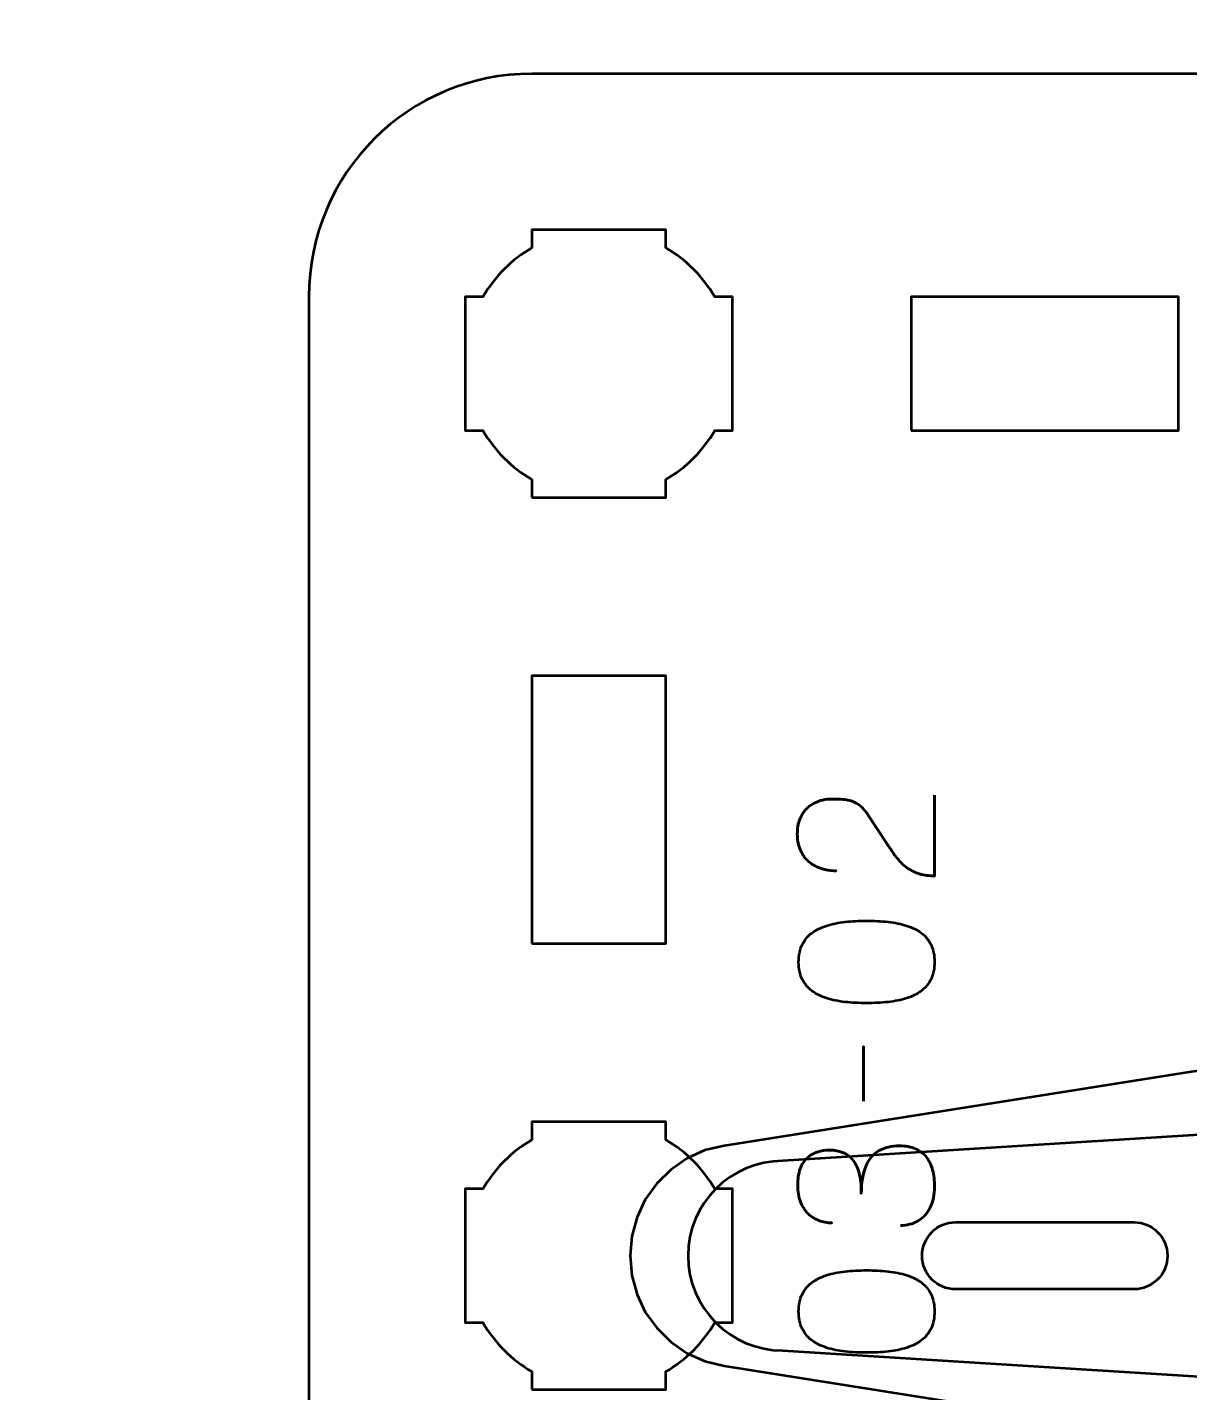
# Model space of a CAD drawing. Header units: centimetres. Extents: x -21 to 0, y -29.7 to 0.
# Drawn here: x -16.782 to -14.175, y -7.907 to -4.846 of the extents above; entities that cross this region are included whole.
import ezdxf

# ---------------------------------------------------------------- set-up
doc = ezdxf.new("R2010")
doc.units = ezdxf.units.CM
doc.header["$MEASUREMENT"] = 0
doc.layers.add('Layer 1', color=7, linetype='Continuous')

msp = doc.modelspace()

# ---------------------------------------------------------------- linework, layer by layer
at = {"layer": 'Layer 1', "color": 22, "lineweight": 53}
msp.add_open_spline([(-21.00003, -29.19995), (-21.00003, -29.19995), (-21.00003, -0.49992), (-21.00003, -0.49992), (-21.00003, -0.49992), (-21.00003, -0.22295), (-20.77694, 0.00004), (-20.49994, 0.00004), (-20.49994, 0.00004), (-20.49994, 0.00004), (-0.50008, 0.00004), (-0.50008, 0.00004), (-0.50008, 0.00004), (-0.22294, 0.00004), (0.00002, -0.22295), (0.00002, -0.49992), (0.00002, -0.49992), (0.00002, -0.49992), (0.00002, -29.19995), (0.00002, -29.19995), (0.00002, -29.19995), (0.00002, -29.47695), (-0.22294, -29.70004), (-0.50008, -29.70004), (-0.50008, -29.70004), (-0.50008, -29.70004), (-20.49994, -29.70004), (-20.49994, -29.70004), (-20.49994, -29.70004), (-20.77694, -29.70004), (-21.00003, -29.47695), (-21.00003, -29.19995)], degree=3, knots=[0, 0, 0, 0, 0.125, 0.125, 0.125, 0.125, 0.25, 0.25, 0.25, 0.25, 0.375, 0.375, 0.375, 0.375, 0.5, 0.5, 0.5, 0.5, 0.625, 0.625, 0.625, 0.625, 0.75, 0.75, 0.75, 0.75, 0.875, 0.875, 0.875, 0.875, 1, 1, 1, 1], dxfattribs=at)
at = {"layer": 'Layer 1', "color": 114, "lineweight": 53}
msp.add_open_spline([(-16.15003, -9.74994), (-16.15003, -9.74994), (-16.15003, -5.45007), (-16.15003, -5.45007), (-16.15003, -5.45007), (-16.15003, -5.17293), (-15.92694, -4.94997), (-15.64994, -4.94997), (-15.64994, -4.94997), (-15.64994, -4.94997), (-13.35007, -4.94997), (-13.35007, -4.94997), (-13.35007, -4.94997), (-13.07293, -4.94997), (-12.84997, -5.17293), (-12.84997, -5.45007), (-12.84997, -5.45007), (-12.84997, -5.45007), (-12.84997, -9.74994), (-12.84997, -9.74994), (-12.84997, -9.74994), (-12.84997, -10.02694), (-13.07293, -10.25003), (-13.35007, -10.25003), (-13.35007, -10.25003), (-13.35007, -10.25003), (-15.64994, -10.25003), (-15.64994, -10.25003), (-15.64994, -10.25003), (-15.92694, -10.25003), (-16.15003, -10.02694), (-16.15003, -9.74994)], degree=3, knots=[0, 0, 0, 0, 0.125, 0.125, 0.125, 0.125, 0.25, 0.25, 0.25, 0.25, 0.375, 0.375, 0.375, 0.375, 0.5, 0.5, 0.5, 0.5, 0.625, 0.625, 0.625, 0.625, 0.75, 0.75, 0.75, 0.75, 0.875, 0.875, 0.875, 0.875, 1, 1, 1, 1], dxfattribs=at)
at = {"layer": 'Layer 1', "lineweight": 53}
for points, knots in [([(-15.65006, -5.9), (-15.65006, -5.9), (-15.65006, -5.8598), (-15.65006, -5.8598), (-15.65006, -5.8598), (-15.69558, -5.83347), (-15.73351, -5.79551), (-15.75984, -5.75), (-15.75984, -5.75), (-15.75984, -5.75), (-15.80006, -5.75), (-15.80006, -5.75), (-15.80006, -5.75), (-15.80006, -5.75), (-15.80006, -5.45), (-15.80006, -5.45), (-15.80006, -5.45), (-15.80006, -5.45), (-15.75987, -5.45), (-15.75987, -5.45), (-15.75987, -5.45), (-15.73354, -5.40447), (-15.69559, -5.36648), (-15.65006, -5.34012), (-15.65006, -5.34012), (-15.65006, -5.34012), (-15.65006, -5.3), (-15.65006, -5.3), (-15.65006, -5.3), (-15.65006, -5.3), (-15.50464, -5.3), (-15.50464, -5.3), (-15.50464, -5.3), (-15.50464, -5.3), (-15.49999, -5.29994), (-15.49999, -5.29994), (-15.49999, -5.29994), (-15.49999, -5.29994), (-15.49535, -5.3), (-15.49535, -5.3), (-15.49535, -5.3), (-15.49535, -5.3), (-15.35006, -5.3), (-15.35006, -5.3), (-15.35006, -5.3), (-15.35006, -5.3), (-15.35006, -5.34007), (-15.35006, -5.34007), (-15.35006, -5.34007), (-15.30449, -5.36642), (-15.26648, -5.40442), (-15.24012, -5.45), (-15.24012, -5.45), (-15.24012, -5.45), (-15.20006, -5.45), (-15.20006, -5.45), (-15.20006, -5.45), (-15.20006, -5.45), (-15.20006, -5.59328), (-15.20006, -5.59328), (-15.20006, -5.59328), (-15.20006, -5.59328), (-15.19998, -5.59995), (-15.19998, -5.59995), (-15.19998, -5.59995), (-15.19998, -5.59995), (-15.20006, -5.60663), (-15.20006, -5.60663), (-15.20006, -5.60663), (-15.20006, -5.60663), (-15.20006, -5.75), (-15.20006, -5.75), (-15.20006, -5.75), (-15.20006, -5.75), (-15.24016, -5.75), (-15.24016, -5.75), (-15.24016, -5.75), (-15.26652, -5.79554), (-15.30451, -5.83352), (-15.35006, -5.85985), (-15.35006, -5.85985), (-15.35006, -5.85985), (-15.35006, -5.9), (-15.35006, -5.9), (-15.35006, -5.9), (-15.35006, -5.9), (-15.65006, -5.9), (-15.65006, -5.9)], [0, 0, 0, 0, 0.0454545, 0.0454545, 0.0454545, 0.0454545, 0.0909091, 0.0909091, 0.0909091, 0.0909091, 0.1363636, 0.1363636, 0.1363636, 0.1363636, 0.1818182, 0.1818182, 0.1818182, 0.1818182, 0.2272727, 0.2272727, 0.2272727, 0.2272727, 0.2727273, 0.2727273, 0.2727273, 0.2727273, 0.3181818, 0.3181818, 0.3181818, 0.3181818, 0.3636364, 0.3636364, 0.3636364, 0.3636364, 0.4090909, 0.4090909, 0.4090909, 0.4090909, 0.4545455, 0.4545455, 0.4545455, 0.4545455, 0.5, 0.5, 0.5, 0.5, 0.5454545, 0.5454545, 0.5454545, 0.5454545, 0.5909091, 0.5909091, 0.5909091, 0.5909091, 0.6363636, 0.6363636, 0.6363636, 0.6363636, 0.6818182, 0.6818182, 0.6818182, 0.6818182, 0.7272727, 0.7272727, 0.7272727, 0.7272727, 0.7727273, 0.7727273, 0.7727273, 0.7727273, 0.8181818, 0.8181818, 0.8181818, 0.8181818, 0.8636364, 0.8636364, 0.8636364, 0.8636364, 0.9090909, 0.9090909, 0.9090909, 0.9090909, 0.9545455, 0.9545455, 0.9545455, 0.9545455, 1, 1, 1, 1]), ([(-14.79999, -5.75007), (-14.79999, -5.75007), (-14.79999, -5.45007), (-14.79999, -5.45007), (-14.79999, -5.45007), (-14.79999, -5.45007), (-14.19998, -5.45007), (-14.19998, -5.45007), (-14.19998, -5.45007), (-14.19998, -5.45007), (-14.19998, -5.75007), (-14.19998, -5.75007), (-14.19998, -5.75007), (-14.19998, -5.75007), (-14.79999, -5.75007), (-14.79999, -5.75007)], [0, 0, 0, 0, 0.25, 0.25, 0.25, 0.25, 0.5, 0.5, 0.5, 0.5, 0.75, 0.75, 0.75, 0.75, 1, 1, 1, 1]), ([(-15.64994, -6.90002), (-15.64994, -6.90002), (-15.64994, -6.30002), (-15.64994, -6.30002), (-15.64994, -6.30002), (-15.64994, -6.30002), (-15.34993, -6.30002), (-15.34993, -6.30002), (-15.34993, -6.30002), (-15.34993, -6.30002), (-15.34993, -6.90002), (-15.34993, -6.90002), (-15.34993, -6.90002), (-15.34993, -6.90002), (-15.64994, -6.90002), (-15.64994, -6.90002)], [0, 0, 0, 0, 0.25, 0.25, 0.25, 0.25, 0.5, 0.5, 0.5, 0.5, 0.75, 0.75, 0.75, 0.75, 1, 1, 1, 1]), ([(-15.65006, -7.9), (-15.65006, -7.9), (-15.65006, -7.8598), (-15.65006, -7.8598), (-15.65006, -7.8598), (-15.69558, -7.83347), (-15.73351, -7.79551), (-15.75984, -7.75), (-15.75984, -7.75), (-15.75984, -7.75), (-15.80006, -7.75), (-15.80006, -7.75), (-15.80006, -7.75), (-15.80006, -7.75), (-15.80006, -7.45), (-15.80006, -7.45), (-15.80006, -7.45), (-15.80006, -7.45), (-15.75987, -7.45), (-15.75987, -7.45), (-15.75987, -7.45), (-15.73354, -7.40447), (-15.69559, -7.36648), (-15.65006, -7.34012), (-15.65006, -7.34012), (-15.65006, -7.34012), (-15.65006, -7.3), (-15.65006, -7.3), (-15.65006, -7.3), (-15.65006, -7.3), (-15.50464, -7.3), (-15.50464, -7.3), (-15.50464, -7.3), (-15.50464, -7.3), (-15.49999, -7.29994), (-15.49999, -7.29994), (-15.49999, -7.29994), (-15.49999, -7.29994), (-15.49535, -7.3), (-15.49535, -7.3), (-15.49535, -7.3), (-15.49535, -7.3), (-15.35006, -7.3), (-15.35006, -7.3), (-15.35006, -7.3), (-15.35006, -7.3), (-15.35006, -7.34007), (-15.35006, -7.34007), (-15.35006, -7.34007), (-15.30449, -7.36642), (-15.26648, -7.40442), (-15.24012, -7.45), (-15.24012, -7.45), (-15.24012, -7.45), (-15.20006, -7.45), (-15.20006, -7.45), (-15.20006, -7.45), (-15.20006, -7.45), (-15.20006, -7.59328), (-15.20006, -7.59328), (-15.20006, -7.59328), (-15.20006, -7.59328), (-15.19998, -7.59995), (-15.19998, -7.59995), (-15.19998, -7.59995), (-15.19998, -7.59995), (-15.20006, -7.60663), (-15.20006, -7.60663), (-15.20006, -7.60663), (-15.20006, -7.60663), (-15.20006, -7.75), (-15.20006, -7.75), (-15.20006, -7.75), (-15.20006, -7.75), (-15.24016, -7.75), (-15.24016, -7.75), (-15.24016, -7.75), (-15.26652, -7.79554), (-15.30451, -7.83352), (-15.35006, -7.85985), (-15.35006, -7.85985), (-15.35006, -7.85985), (-15.35006, -7.9), (-15.35006, -7.9), (-15.35006, -7.9), (-15.35006, -7.9), (-15.65006, -7.9), (-15.65006, -7.9)], [0, 0, 0, 0, 0.0454545, 0.0454545, 0.0454545, 0.0454545, 0.0909091, 0.0909091, 0.0909091, 0.0909091, 0.1363636, 0.1363636, 0.1363636, 0.1363636, 0.1818182, 0.1818182, 0.1818182, 0.1818182, 0.2272727, 0.2272727, 0.2272727, 0.2272727, 0.2727273, 0.2727273, 0.2727273, 0.2727273, 0.3181818, 0.3181818, 0.3181818, 0.3181818, 0.3636364, 0.3636364, 0.3636364, 0.3636364, 0.4090909, 0.4090909, 0.4090909, 0.4090909, 0.4545455, 0.4545455, 0.4545455, 0.4545455, 0.5, 0.5, 0.5, 0.5, 0.5454545, 0.5454545, 0.5454545, 0.5454545, 0.5909091, 0.5909091, 0.5909091, 0.5909091, 0.6363636, 0.6363636, 0.6363636, 0.6363636, 0.6818182, 0.6818182, 0.6818182, 0.6818182, 0.7272727, 0.7272727, 0.7272727, 0.7272727, 0.7727273, 0.7727273, 0.7727273, 0.7727273, 0.8181818, 0.8181818, 0.8181818, 0.8181818, 0.8636364, 0.8636364, 0.8636364, 0.8636364, 0.9090909, 0.9090909, 0.9090909, 0.9090909, 0.9545455, 0.9545455, 0.9545455, 0.9545455, 1, 1, 1, 1])]:
    msp.add_open_spline(points, degree=3, knots=knots, dxfattribs=at)
at = {"layer": 'Layer 1', "color": 30, "lineweight": 53}
for points, knots in [([(-15.2193, -7.35327), (-15.2193, -7.35327), (-14.16182, -7.18613), (-14.16182, -7.18613), (-14.16182, -7.18613), (-14.16182, -7.18613), (-14.123, -7.18692), (-14.123, -7.18692), (-14.123, -7.18692), (-14.123, -7.18692), (-14.08418, -7.19168), (-14.08418, -7.19168), (-14.08418, -7.19168), (-14.08418, -7.19168), (-14.04537, -7.18771), (-14.04537, -7.18771), (-14.04537, -7.18771), (-14.04537, -7.18771), (-14.00815, -7.17504), (-14.00815, -7.17504), (-14.00815, -7.17504), (-14.00815, -7.17504), (-13.97408, -7.15365), (-13.97408, -7.15365), (-13.97408, -7.15365), (-13.97408, -7.15365), (-13.94636, -7.12591), (-13.94636, -7.12591), (-13.94636, -7.12591), (-13.94636, -7.12591), (-13.92577, -7.09266), (-13.92577, -7.09266), (-13.92577, -7.09266), (-13.92577, -7.09266), (-13.9123, -7.05542), (-13.9123, -7.05542), (-13.9123, -7.05542), (-13.9123, -7.05542), (-13.90834, -7.01581), (-13.90834, -7.01581), (-13.90834, -7.01581), (-13.90834, -7.01581), (-13.91309, -6.97701), (-13.91309, -6.97701), (-13.91309, -6.97701), (-13.91309, -6.97701), (-13.91468, -6.9382), (-13.91468, -6.9382), (-13.91468, -6.9382), (-13.91468, -6.9382), (-13.74674, -5.8815), (-13.74674, -5.8815), (-13.74674, -5.8815), (-13.74674, -5.8815), (-13.73645, -5.83871), (-13.73645, -5.83871), (-13.73645, -5.83871), (-13.73645, -5.83871), (-13.71822, -5.79912), (-13.71822, -5.79912), (-13.71822, -5.79912), (-13.71822, -5.79912), (-13.69367, -5.76267), (-13.69367, -5.76267), (-13.69367, -5.76267), (-13.69367, -5.76267), (-13.66278, -5.73099), (-13.66278, -5.73099), (-13.66278, -5.73099), (-13.66278, -5.73099), (-13.62634, -5.70564), (-13.62634, -5.70564), (-13.62634, -5.70564), (-13.62634, -5.70564), (-13.58673, -5.68663), (-13.58673, -5.68663), (-13.58673, -5.68663), (-13.58673, -5.68663), (-13.54396, -5.67475), (-13.54396, -5.67475), (-13.54396, -5.67475), (-13.54396, -5.67475), (-13.50039, -5.67079), (-13.50039, -5.67079), (-13.50039, -5.67079), (-13.50039, -5.67079), (-13.45603, -5.67475), (-13.45603, -5.67475), (-13.45603, -5.67475), (-13.45603, -5.67475), (-13.41326, -5.68663), (-13.41326, -5.68663), (-13.41326, -5.68663), (-13.41326, -5.68663), (-13.37365, -5.70564), (-13.37365, -5.70564), (-13.37365, -5.70564), (-13.37365, -5.70564), (-13.33801, -5.73099), (-13.33801, -5.73099), (-13.33801, -5.73099), (-13.33801, -5.73099), (-13.30712, -5.76267), (-13.30712, -5.76267), (-13.30712, -5.76267), (-13.30712, -5.76267), (-13.28177, -5.79912), (-13.28177, -5.79912), (-13.28177, -5.79912), (-13.28177, -5.79912), (-13.26355, -5.83871), (-13.26355, -5.83871), (-13.26355, -5.83871), (-13.26355, -5.83871), (-13.25325, -5.8815), (-13.25325, -5.8815), (-13.25325, -5.8815), (-13.25325, -5.8815), (-13.08611, -6.9382), (-13.08611, -6.9382), (-13.08611, -6.9382), (-13.08611, -6.9382), (-13.08691, -6.97701), (-13.08691, -6.97701), (-13.08691, -6.97701), (-13.08691, -6.97701), (-13.09166, -7.01581), (-13.09166, -7.01581), (-13.09166, -7.01581), (-13.09166, -7.01581), (-13.08769, -7.05542), (-13.08769, -7.05542), (-13.08769, -7.05542), (-13.08769, -7.05542), (-13.07423, -7.09266), (-13.07423, -7.09266), (-13.07423, -7.09266), (-13.07423, -7.09266), (-13.05364, -7.12591), (-13.05364, -7.12591), (-13.05364, -7.12591), (-13.05364, -7.12591), (-13.02591, -7.15365), (-13.02591, -7.15365), (-13.02591, -7.15365), (-13.02591, -7.15365), (-12.99264, -7.17504), (-12.99264, -7.17504), (-12.99264, -7.17504), (-12.99264, -7.17504), (-12.95541, -7.18771), (-12.95541, -7.18771), (-12.95541, -7.18771), (-12.95541, -7.18771), (-12.91581, -7.19168), (-12.91581, -7.19168), (-12.91581, -7.19168), (-12.91581, -7.19168), (-12.87699, -7.18692), (-12.87699, -7.18692), (-12.87699, -7.18692), (-12.87699, -7.18692), (-12.84997, -7.18637), (-12.84997, -7.18637), (-12.84997, -7.18637), (-12.84997, -7.18637), (-12.84997, -8.01365), (-12.84997, -8.01365), (-12.84997, -8.01365), (-12.84997, -8.01365), (-12.87699, -8.0131), (-12.87699, -8.0131), (-12.87699, -8.0131), (-12.87699, -8.0131), (-12.91581, -8.00835), (-12.91581, -8.00835), (-12.91581, -8.00835), (-12.91581, -8.00835), (-12.95541, -8.01231), (-12.95541, -8.01231), (-12.95541, -8.01231), (-12.95541, -8.01231), (-12.99264, -8.02498), (-12.99264, -8.02498), (-12.99264, -8.02498), (-12.99264, -8.02498), (-13.02591, -8.04637), (-13.02591, -8.04637), (-13.02591, -8.04637), (-13.02591, -8.04637), (-13.05364, -8.0741), (-13.05364, -8.0741), (-13.05364, -8.0741), (-13.05364, -8.0741), (-13.07423, -8.10737), (-13.07423, -8.10737), (-13.07423, -8.10737), (-13.07423, -8.10737), (-13.08769, -8.14459), (-13.08769, -8.14459), (-13.08769, -8.14459), (-13.08769, -8.14459), (-13.09166, -8.1842), (-13.09166, -8.1842), (-13.09166, -8.1842), (-13.09166, -8.1842), (-13.08691, -8.22301), (-13.08691, -8.22301), (-13.08691, -8.22301), (-13.08691, -8.22301), (-13.08611, -8.26103), (-13.08611, -8.26103), (-13.08611, -8.26103), (-13.08611, -8.26103), (-13.25325, -9.31851), (-13.25325, -9.31851), (-13.25325, -9.31851), (-13.25325, -9.31851), (-13.26355, -9.36128), (-13.26355, -9.36128), (-13.26355, -9.36128), (-13.26355, -9.36128), (-13.28177, -9.40089), (-13.28177, -9.40089), (-13.28177, -9.40089), (-13.28177, -9.40089), (-13.30712, -9.43733), (-13.30712, -9.43733), (-13.30712, -9.43733), (-13.30712, -9.43733), (-13.33801, -9.46901), (-13.33801, -9.46901), (-13.33801, -9.46901), (-13.33801, -9.46901), (-13.37365, -9.49436), (-13.37365, -9.49436), (-13.37365, -9.49436), (-13.37365, -9.49436), (-13.41326, -9.51336), (-13.41326, -9.51336), (-13.41326, -9.51336), (-13.41326, -9.51336), (-13.45603, -9.52526), (-13.45603, -9.52526), (-13.45603, -9.52526), (-13.45603, -9.52526), (-13.50039, -9.52922), (-13.50039, -9.52922), (-13.50039, -9.52922), (-13.50039, -9.52922), (-13.54396, -9.52526), (-13.54396, -9.52526), (-13.54396, -9.52526), (-13.54396, -9.52526), (-13.58673, -9.51336), (-13.58673, -9.51336), (-13.58673, -9.51336), (-13.58673, -9.51336), (-13.62634, -9.49436), (-13.62634, -9.49436), (-13.62634, -9.49436), (-13.62634, -9.49436), (-13.66278, -9.46901), (-13.66278, -9.46901), (-13.66278, -9.46901), (-13.66278, -9.46901), (-13.69367, -9.43733), (-13.69367, -9.43733), (-13.69367, -9.43733), (-13.69367, -9.43733), (-13.71822, -9.40089), (-13.71822, -9.40089), (-13.71822, -9.40089), (-13.71822, -9.40089), (-13.73645, -9.36128), (-13.73645, -9.36128), (-13.73645, -9.36128), (-13.73645, -9.36128), (-13.74674, -9.31851), (-13.74674, -9.31851), (-13.74674, -9.31851), (-13.74674, -9.31851), (-13.91468, -8.26103), (-13.91468, -8.26103), (-13.91468, -8.26103), (-13.91468, -8.26103), (-13.91309, -8.22301), (-13.91309, -8.22301), (-13.91309, -8.22301), (-13.91309, -8.22301), (-13.90834, -8.1842), (-13.90834, -8.1842), (-13.90834, -8.1842), (-13.90834, -8.1842), (-13.9123, -8.14459), (-13.9123, -8.14459), (-13.9123, -8.14459), (-13.9123, -8.14459), (-13.92577, -8.10737), (-13.92577, -8.10737), (-13.92577, -8.10737), (-13.92577, -8.10737), (-13.94636, -8.0741), (-13.94636, -8.0741), (-13.94636, -8.0741), (-13.94636, -8.0741), (-13.97408, -8.04637), (-13.97408, -8.04637), (-13.97408, -8.04637), (-13.97408, -8.04637), (-14.00815, -8.02498), (-14.00815, -8.02498), (-14.00815, -8.02498), (-14.00815, -8.02498), (-14.04537, -8.01231), (-14.04537, -8.01231), (-14.04537, -8.01231), (-14.04537, -8.01231), (-14.08418, -8.00835), (-14.08418, -8.00835), (-14.08418, -8.00835), (-14.08418, -8.00835), (-14.123, -8.0131), (-14.123, -8.0131), (-14.123, -8.0131), (-14.123, -8.0131), (-14.16182, -8.01389), (-14.16182, -8.01389), (-14.16182, -8.01389), (-14.16182, -8.01389), (-15.2193, -7.84676), (-15.2193, -7.84676), (-15.2193, -7.84676), (-15.2193, -7.84676), (-15.26207, -7.83646), (-15.26207, -7.83646), (-15.26207, -7.83646), (-15.26207, -7.83646), (-15.30247, -7.81824), (-15.30247, -7.81824), (-15.30247, -7.81824), (-15.30247, -7.81824), (-15.33891, -7.79289), (-15.33891, -7.79289), (-15.33891, -7.79289), (-15.33891, -7.79289), (-15.3698, -7.762), (-15.3698, -7.762), (-15.3698, -7.762), (-15.3698, -7.762), (-15.39594, -7.72636), (-15.39594, -7.72636), (-15.39594, -7.72636), (-15.39594, -7.72636), (-15.41416, -7.68675), (-15.41416, -7.68675), (-15.41416, -7.68675), (-15.41416, -7.68675), (-15.42604, -7.64396), (-15.42604, -7.64396), (-15.42604, -7.64396), (-15.42604, -7.64396), (-15.43, -7.59961), (-15.43, -7.59961), (-15.43, -7.59961), (-15.43, -7.59961), (-15.42604, -7.55604), (-15.42604, -7.55604), (-15.42604, -7.55604), (-15.42604, -7.55604), (-15.41416, -7.51327), (-15.41416, -7.51327), (-15.41416, -7.51327), (-15.41416, -7.51327), (-15.39594, -7.47366), (-15.39594, -7.47366), (-15.39594, -7.47366), (-15.39594, -7.47366), (-15.3698, -7.43802), (-15.3698, -7.43802), (-15.3698, -7.43802), (-15.3698, -7.43802), (-15.33891, -7.40713), (-15.33891, -7.40713), (-15.33891, -7.40713), (-15.33891, -7.40713), (-15.30247, -7.38177), (-15.30247, -7.38177), (-15.30247, -7.38177), (-15.30247, -7.38177), (-15.26207, -7.36356), (-15.26207, -7.36356), (-15.26207, -7.36356), (-15.26207, -7.36356), (-15.2193, -7.35327), (-15.2193, -7.35327)], [0, 0, 0, 0, 0.010101, 0.010101, 0.010101, 0.010101, 0.020202, 0.020202, 0.020202, 0.020202, 0.030303, 0.030303, 0.030303, 0.030303, 0.040404, 0.040404, 0.040404, 0.040404, 0.0505051, 0.0505051, 0.0505051, 0.0505051, 0.0606061, 0.0606061, 0.0606061, 0.0606061, 0.0707071, 0.0707071, 0.0707071, 0.0707071, 0.0808081, 0.0808081, 0.0808081, 0.0808081, 0.0909091, 0.0909091, 0.0909091, 0.0909091, 0.1010101, 0.1010101, 0.1010101, 0.1010101, 0.1111111, 0.1111111, 0.1111111, 0.1111111, 0.1212121, 0.1212121, 0.1212121, 0.1212121, 0.1313131, 0.1313131, 0.1313131, 0.1313131, 0.1414141, 0.1414141, 0.1414141, 0.1414141, 0.1515152, 0.1515152, 0.1515152, 0.1515152, 0.1616162, 0.1616162, 0.1616162, 0.1616162, 0.1717172, 0.1717172, 0.1717172, 0.1717172, 0.1818182, 0.1818182, 0.1818182, 0.1818182, 0.1919192, 0.1919192, 0.1919192, 0.1919192, 0.2020202, 0.2020202, 0.2020202, 0.2020202, 0.2121212, 0.2121212, 0.2121212, 0.2121212, 0.2222222, 0.2222222, 0.2222222, 0.2222222, 0.2323232, 0.2323232, 0.2323232, 0.2323232, 0.2424242, 0.2424242, 0.2424242, 0.2424242, 0.2525253, 0.2525253, 0.2525253, 0.2525253, 0.2626263, 0.2626263, 0.2626263, 0.2626263, 0.2727273, 0.2727273, 0.2727273, 0.2727273, 0.2828283, 0.2828283, 0.2828283, 0.2828283, 0.2929293, 0.2929293, 0.2929293, 0.2929293, 0.3030303, 0.3030303, 0.3030303, 0.3030303, 0.3131313, 0.3131313, 0.3131313, 0.3131313, 0.3232323, 0.3232323, 0.3232323, 0.3232323, 0.3333333, 0.3333333, 0.3333333, 0.3333333, 0.3434343, 0.3434343, 0.3434343, 0.3434343, 0.3535354, 0.3535354, 0.3535354, 0.3535354, 0.3636364, 0.3636364, 0.3636364, 0.3636364, 0.3737374, 0.3737374, 0.3737374, 0.3737374, 0.3838384, 0.3838384, 0.3838384, 0.3838384, 0.3939394, 0.3939394, 0.3939394, 0.3939394, 0.4040404, 0.4040404, 0.4040404, 0.4040404, 0.4141414, 0.4141414, 0.4141414, 0.4141414, 0.4242424, 0.4242424, 0.4242424, 0.4242424, 0.4343434, 0.4343434, 0.4343434, 0.4343434, 0.4444444, 0.4444444, 0.4444444, 0.4444444, 0.4545455, 0.4545455, 0.4545455, 0.4545455, 0.4646465, 0.4646465, 0.4646465, 0.4646465, 0.4747475, 0.4747475, 0.4747475, 0.4747475, 0.4848485, 0.4848485, 0.4848485, 0.4848485, 0.4949495, 0.4949495, 0.4949495, 0.4949495, 0.5050505, 0.5050505, 0.5050505, 0.5050505, 0.5151515, 0.5151515, 0.5151515, 0.5151515, 0.5252525, 0.5252525, 0.5252525, 0.5252525, 0.5353535, 0.5353535, 0.5353535, 0.5353535, 0.5454545, 0.5454545, 0.5454545, 0.5454545, 0.5555556, 0.5555556, 0.5555556, 0.5555556, 0.5656566, 0.5656566, 0.5656566, 0.5656566, 0.5757576, 0.5757576, 0.5757576, 0.5757576, 0.5858586, 0.5858586, 0.5858586, 0.5858586, 0.5959596, 0.5959596, 0.5959596, 0.5959596, 0.6060606, 0.6060606, 0.6060606, 0.6060606, 0.6161616, 0.6161616, 0.6161616, 0.6161616, 0.6262626, 0.6262626, 0.6262626, 0.6262626, 0.6363636, 0.6363636, 0.6363636, 0.6363636, 0.6464646, 0.6464646, 0.6464646, 0.6464646, 0.6565657, 0.6565657, 0.6565657, 0.6565657, 0.6666667, 0.6666667, 0.6666667, 0.6666667, 0.6767677, 0.6767677, 0.6767677, 0.6767677, 0.6868687, 0.6868687, 0.6868687, 0.6868687, 0.6969697, 0.6969697, 0.6969697, 0.6969697, 0.7070707, 0.7070707, 0.7070707, 0.7070707, 0.7171717, 0.7171717, 0.7171717, 0.7171717, 0.7272727, 0.7272727, 0.7272727, 0.7272727, 0.7373737, 0.7373737, 0.7373737, 0.7373737, 0.7474747, 0.7474747, 0.7474747, 0.7474747, 0.7575758, 0.7575758, 0.7575758, 0.7575758, 0.7676768, 0.7676768, 0.7676768, 0.7676768, 0.7777778, 0.7777778, 0.7777778, 0.7777778, 0.7878788, 0.7878788, 0.7878788, 0.7878788, 0.7979798, 0.7979798, 0.7979798, 0.7979798, 0.8080808, 0.8080808, 0.8080808, 0.8080808, 0.8181818, 0.8181818, 0.8181818, 0.8181818, 0.8282828, 0.8282828, 0.8282828, 0.8282828, 0.8383838, 0.8383838, 0.8383838, 0.8383838, 0.8484848, 0.8484848, 0.8484848, 0.8484848, 0.8585859, 0.8585859, 0.8585859, 0.8585859, 0.8686869, 0.8686869, 0.8686869, 0.8686869, 0.8787879, 0.8787879, 0.8787879, 0.8787879, 0.8888889, 0.8888889, 0.8888889, 0.8888889, 0.8989899, 0.8989899, 0.8989899, 0.8989899, 0.9090909, 0.9090909, 0.9090909, 0.9090909, 0.9191919, 0.9191919, 0.9191919, 0.9191919, 0.9292929, 0.9292929, 0.9292929, 0.9292929, 0.9393939, 0.9393939, 0.9393939, 0.9393939, 0.9494949, 0.9494949, 0.9494949, 0.9494949, 0.959596, 0.959596, 0.959596, 0.959596, 0.969697, 0.969697, 0.969697, 0.969697, 0.979798, 0.979798, 0.979798, 0.979798, 0.989899, 0.989899, 0.989899, 0.989899, 1, 1, 1, 1]), ([(-14.74718, -6.56711), (-14.74718, -6.56711), (-14.74718, -6.74872), (-14.74718, -6.74872), (-14.74718, -6.74872), (-14.75946, -6.74837), (-14.77032, -6.74682), (-14.77964, -6.7442), (-14.77964, -6.7442), (-14.78895, -6.74152), (-14.79713, -6.73793), (-14.80419, -6.73348), (-14.80419, -6.73348), (-14.81124, -6.72896), (-14.81752, -6.72381), (-14.82303, -6.71796), (-14.82303, -6.71796), (-14.8286, -6.7121), (-14.83368, -6.70582), (-14.83848, -6.69905), (-14.83848, -6.69905), (-14.84321, -6.69228), (-14.84793, -6.68529), (-14.85259, -6.67802), (-14.85259, -6.67802), (-14.85259, -6.67802), (-14.90085, -6.60563), (-14.90085, -6.60563), (-14.90085, -6.60563), (-14.90607, -6.59823), (-14.91171, -6.59244), (-14.91792, -6.58835), (-14.91792, -6.58835), (-14.92406, -6.58419), (-14.93055, -6.58129), (-14.93733, -6.57953), (-14.93733, -6.57953), (-14.94417, -6.57784), (-14.95108, -6.57678), (-14.95821, -6.57643), (-14.95821, -6.57643), (-14.96534, -6.57607), (-14.97246, -6.57593), (-14.97959, -6.576), (-14.97959, -6.576), (-14.98544, -6.576), (-14.99172, -6.57678), (-14.9985, -6.57833), (-14.9985, -6.57833), (-15.0052, -6.57995), (-15.0119, -6.58249), (-15.01853, -6.58609), (-15.01853, -6.58609), (-15.02517, -6.58969), (-15.03123, -6.59449), (-15.03674, -6.60048), (-15.03674, -6.60048), (-15.04217, -6.60648), (-15.04654, -6.61389), (-15.04986, -6.62271), (-15.04986, -6.62271), (-15.05318, -6.63153), (-15.05487, -6.6419), (-15.05494, -6.65389), (-15.05494, -6.65389), (-15.05487, -6.66596), (-15.05318, -6.67661), (-15.04993, -6.68579), (-15.04993, -6.68579), (-15.04669, -6.69496), (-15.04217, -6.70279), (-15.03646, -6.70928), (-15.03646, -6.70928), (-15.03074, -6.71577), (-15.02411, -6.72099), (-15.0167, -6.72508), (-15.0167, -6.72508), (-15.00929, -6.72918), (-15.00139, -6.73214), (-14.99306, -6.73404), (-14.99306, -6.73404), (-14.98474, -6.73595), (-14.97627, -6.73687), (-14.96773, -6.73687), (-14.96773, -6.73687), (-14.97627, -6.73687), (-14.98474, -6.73595), (-14.99306, -6.73404), (-14.99306, -6.73404), (-15.00139, -6.73214), (-15.00929, -6.72918), (-15.0167, -6.72508), (-15.0167, -6.72508), (-15.02411, -6.72099), (-15.03074, -6.71577), (-15.03646, -6.70928), (-15.03646, -6.70928), (-15.04217, -6.70279), (-15.04669, -6.69496), (-15.04993, -6.68579), (-15.04993, -6.68579), (-15.05318, -6.67661), (-15.05487, -6.66596), (-15.05494, -6.65389), (-15.05494, -6.65389), (-15.05487, -6.6419), (-15.05318, -6.63153), (-15.04986, -6.62271), (-15.04986, -6.62271), (-15.04654, -6.61389), (-15.04217, -6.60648), (-15.03674, -6.60048), (-15.03674, -6.60048), (-15.03123, -6.59449), (-15.02517, -6.58969), (-15.01853, -6.58609), (-15.01853, -6.58609), (-15.0119, -6.58249), (-15.0052, -6.57995), (-14.9985, -6.57833), (-14.9985, -6.57833), (-14.99172, -6.57678), (-14.98544, -6.576), (-14.97959, -6.576), (-14.97959, -6.576), (-14.97246, -6.57593), (-14.96534, -6.57607), (-14.95821, -6.57643), (-14.95821, -6.57643), (-14.95108, -6.57678), (-14.94417, -6.57784), (-14.93733, -6.57953), (-14.93733, -6.57953), (-14.93055, -6.58129), (-14.92406, -6.58419), (-14.91792, -6.58835), (-14.91792, -6.58835), (-14.91171, -6.59244), (-14.90607, -6.59823), (-14.90085, -6.60563), (-14.90085, -6.60563), (-14.90085, -6.60563), (-14.85259, -6.67802), (-14.85259, -6.67802), (-14.85259, -6.67802), (-14.84793, -6.68529), (-14.84321, -6.69228), (-14.83848, -6.69905), (-14.83848, -6.69905), (-14.83368, -6.70582), (-14.8286, -6.7121), (-14.82303, -6.71796), (-14.82303, -6.71796), (-14.81752, -6.72381), (-14.81124, -6.72896), (-14.80419, -6.73348), (-14.80419, -6.73348), (-14.79713, -6.73793), (-14.78895, -6.74152), (-14.77964, -6.7442), (-14.77964, -6.7442), (-14.77032, -6.74682), (-14.75946, -6.74837), (-14.74718, -6.74872), (-14.74718, -6.74872), (-14.74718, -6.74872), (-14.74718, -6.56711), (-14.74718, -6.56711)], [0, 0, 0, 0, 0.0238095, 0.0238095, 0.0238095, 0.0238095, 0.047619, 0.047619, 0.047619, 0.047619, 0.0714286, 0.0714286, 0.0714286, 0.0714286, 0.0952381, 0.0952381, 0.0952381, 0.0952381, 0.1190476, 0.1190476, 0.1190476, 0.1190476, 0.1428571, 0.1428571, 0.1428571, 0.1428571, 0.1666667, 0.1666667, 0.1666667, 0.1666667, 0.1904762, 0.1904762, 0.1904762, 0.1904762, 0.2142857, 0.2142857, 0.2142857, 0.2142857, 0.2380952, 0.2380952, 0.2380952, 0.2380952, 0.2619048, 0.2619048, 0.2619048, 0.2619048, 0.2857143, 0.2857143, 0.2857143, 0.2857143, 0.3095238, 0.3095238, 0.3095238, 0.3095238, 0.3333333, 0.3333333, 0.3333333, 0.3333333, 0.3571429, 0.3571429, 0.3571429, 0.3571429, 0.3809524, 0.3809524, 0.3809524, 0.3809524, 0.4047619, 0.4047619, 0.4047619, 0.4047619, 0.4285714, 0.4285714, 0.4285714, 0.4285714, 0.452381, 0.452381, 0.452381, 0.452381, 0.4761905, 0.4761905, 0.4761905, 0.4761905, 0.5, 0.5, 0.5, 0.5, 0.5238095, 0.5238095, 0.5238095, 0.5238095, 0.547619, 0.547619, 0.547619, 0.547619, 0.5714286, 0.5714286, 0.5714286, 0.5714286, 0.5952381, 0.5952381, 0.5952381, 0.5952381, 0.6190476, 0.6190476, 0.6190476, 0.6190476, 0.6428571, 0.6428571, 0.6428571, 0.6428571, 0.6666667, 0.6666667, 0.6666667, 0.6666667, 0.6904762, 0.6904762, 0.6904762, 0.6904762, 0.7142857, 0.7142857, 0.7142857, 0.7142857, 0.7380952, 0.7380952, 0.7380952, 0.7380952, 0.7619048, 0.7619048, 0.7619048, 0.7619048, 0.7857143, 0.7857143, 0.7857143, 0.7857143, 0.8095238, 0.8095238, 0.8095238, 0.8095238, 0.8333333, 0.8333333, 0.8333333, 0.8333333, 0.8571429, 0.8571429, 0.8571429, 0.8571429, 0.8809524, 0.8809524, 0.8809524, 0.8809524, 0.9047619, 0.9047619, 0.9047619, 0.9047619, 0.9285714, 0.9285714, 0.9285714, 0.9285714, 0.952381, 0.952381, 0.952381, 0.952381, 0.9761905, 0.9761905, 0.9761905, 0.9761905, 1, 1, 1, 1]), ([(-14.74718, -6.94133), (-14.74725, -6.92652), (-14.74986, -6.91375), (-14.75494, -6.90309), (-14.75494, -6.90309), (-14.76002, -6.89251), (-14.76729, -6.88369), (-14.77653, -6.87664), (-14.77653, -6.87664), (-14.78584, -6.86965), (-14.79685, -6.86415), (-14.80955, -6.86006), (-14.80955, -6.86006), (-14.82225, -6.85603), (-14.83615, -6.85314), (-14.85139, -6.85152), (-14.85139, -6.85152), (-14.86663, -6.84982), (-14.88265, -6.84898), (-14.89958, -6.84905), (-14.89958, -6.84905), (-14.91644, -6.84898), (-14.93246, -6.84982), (-14.94763, -6.85152), (-14.94763, -6.85152), (-14.9628, -6.85314), (-14.97677, -6.85603), (-14.98947, -6.86006), (-14.98947, -6.86006), (-15.0021, -6.86415), (-15.0131, -6.86965), (-15.02249, -6.87664), (-15.02249, -6.87664), (-15.0318, -6.88369), (-15.03907, -6.89251), (-15.04415, -6.90309), (-15.04415, -6.90309), (-15.0493, -6.91375), (-15.05191, -6.92652), (-15.05198, -6.94133), (-15.05198, -6.94133), (-15.05191, -6.95615), (-15.0493, -6.96892), (-15.04415, -6.97958), (-15.04415, -6.97958), (-15.03907, -6.99016), (-15.0318, -6.99898), (-15.02249, -7.00603), (-15.02249, -7.00603), (-15.0131, -7.01302), (-15.0021, -7.01852), (-14.98947, -7.02261), (-14.98947, -7.02261), (-14.97677, -7.02664), (-14.9628, -7.02953), (-14.94763, -7.03115), (-14.94763, -7.03115), (-14.93246, -7.03284), (-14.91644, -7.03369), (-14.89958, -7.03362), (-14.89958, -7.03362), (-14.88265, -7.03369), (-14.86663, -7.03284), (-14.85139, -7.03115), (-14.85139, -7.03115), (-14.83615, -7.02953), (-14.82225, -7.02664), (-14.80955, -7.02261), (-14.80955, -7.02261), (-14.79685, -7.01852), (-14.78584, -7.01302), (-14.77653, -7.00603), (-14.77653, -7.00603), (-14.76729, -6.99898), (-14.76002, -6.99016), (-14.75494, -6.97958), (-14.75494, -6.97958), (-14.74986, -6.96892), (-14.74725, -6.95615), (-14.74718, -6.94133)], [0, 0, 0, 0, 0.05, 0.05, 0.05, 0.05, 0.1, 0.1, 0.1, 0.1, 0.15, 0.15, 0.15, 0.15, 0.2, 0.2, 0.2, 0.2, 0.25, 0.25, 0.25, 0.25, 0.3, 0.3, 0.3, 0.3, 0.35, 0.35, 0.35, 0.35, 0.4, 0.4, 0.4, 0.4, 0.45, 0.45, 0.45, 0.45, 0.5, 0.5, 0.5, 0.5, 0.55, 0.55, 0.55, 0.55, 0.6, 0.6, 0.6, 0.6, 0.65, 0.65, 0.65, 0.65, 0.7, 0.7, 0.7, 0.7, 0.75, 0.75, 0.75, 0.75, 0.8, 0.8, 0.8, 0.8, 0.85, 0.85, 0.85, 0.85, 0.9, 0.9, 0.9, 0.9, 0.95, 0.95, 0.95, 0.95, 1, 1, 1, 1]), ([(-14.74718, -6.94133), (-14.74725, -6.92652), (-14.74986, -6.91375), (-14.75494, -6.90309), (-14.75494, -6.90309), (-14.76002, -6.89251), (-14.76729, -6.88369), (-14.77653, -6.87664), (-14.77653, -6.87664), (-14.78584, -6.86965), (-14.79685, -6.86415), (-14.80955, -6.86006), (-14.80955, -6.86006), (-14.82225, -6.85603), (-14.83615, -6.85314), (-14.85139, -6.85152), (-14.85139, -6.85152), (-14.86663, -6.84982), (-14.88265, -6.84898), (-14.89958, -6.84905), (-14.89958, -6.84905), (-14.91644, -6.84898), (-14.93246, -6.84982), (-14.94763, -6.85152), (-14.94763, -6.85152), (-14.9628, -6.85314), (-14.97677, -6.85603), (-14.98947, -6.86006), (-14.98947, -6.86006), (-15.0021, -6.86415), (-15.0131, -6.86965), (-15.02249, -6.87664), (-15.02249, -6.87664), (-15.0318, -6.88369), (-15.03907, -6.89251), (-15.04415, -6.90309), (-15.04415, -6.90309), (-15.0493, -6.91375), (-15.05191, -6.92652), (-15.05198, -6.94133), (-15.05198, -6.94133), (-15.05191, -6.95615), (-15.0493, -6.96892), (-15.04415, -6.97958), (-15.04415, -6.97958), (-15.03907, -6.99016), (-15.0318, -6.99898), (-15.02249, -7.00603), (-15.02249, -7.00603), (-15.0131, -7.01302), (-15.0021, -7.01852), (-14.98947, -7.02261), (-14.98947, -7.02261), (-14.97677, -7.02664), (-14.9628, -7.02953), (-14.94763, -7.03115), (-14.94763, -7.03115), (-14.93246, -7.03284), (-14.91644, -7.03369), (-14.89958, -7.03362), (-14.89958, -7.03362), (-14.88265, -7.03369), (-14.86663, -7.03284), (-14.85139, -7.03115), (-14.85139, -7.03115), (-14.83615, -7.02953), (-14.82225, -7.02664), (-14.80955, -7.02261), (-14.80955, -7.02261), (-14.79685, -7.01852), (-14.78584, -7.01302), (-14.77653, -7.00603), (-14.77653, -7.00603), (-14.76729, -6.99898), (-14.76002, -6.99016), (-14.75494, -6.97958), (-14.75494, -6.97958), (-14.74986, -6.96892), (-14.74725, -6.95615), (-14.74718, -6.94133)], [0, 0, 0, 0, 0.05, 0.05, 0.05, 0.05, 0.1, 0.1, 0.1, 0.1, 0.15, 0.15, 0.15, 0.15, 0.2, 0.2, 0.2, 0.2, 0.25, 0.25, 0.25, 0.25, 0.3, 0.3, 0.3, 0.3, 0.35, 0.35, 0.35, 0.35, 0.4, 0.4, 0.4, 0.4, 0.45, 0.45, 0.45, 0.45, 0.5, 0.5, 0.5, 0.5, 0.55, 0.55, 0.55, 0.55, 0.6, 0.6, 0.6, 0.6, 0.65, 0.65, 0.65, 0.65, 0.7, 0.7, 0.7, 0.7, 0.75, 0.75, 0.75, 0.75, 0.8, 0.8, 0.8, 0.8, 0.85, 0.85, 0.85, 0.85, 0.9, 0.9, 0.9, 0.9, 0.95, 0.95, 0.95, 0.95, 1, 1, 1, 1]), ([(-14.90678, -7.25375), (-14.90678, -7.25375), (-14.90678, -7.13056), (-14.90678, -7.13056), (-14.90678, -7.13056), (-14.90678, -7.13056), (-14.90678, -7.25375), (-14.90678, -7.25375)], [0, 0, 0, 0, 0.5, 0.5, 0.5, 0.5, 1, 1, 1, 1]), ([(-13.3125, -7.9), (-13.3125, -7.9), (-13.6875, -7.9), (-13.6875, -7.9), (-13.6875, -7.9), (-13.6875, -7.9), (-15.0875, -7.8125), (-15.0875, -7.8125), (-15.0875, -7.8125), (-15.20454, -7.8125), (-15.3, -7.71704), (-15.3, -7.6), (-15.3, -7.6), (-15.3, -7.48296), (-15.20454, -7.3875), (-15.0875, -7.3875), (-15.0875, -7.3875), (-15.0875, -7.3875), (-13.6875, -7.3), (-13.6875, -7.3), (-13.6875, -7.3), (-13.6875, -7.3), (-13.3125, -7.3), (-13.3125, -7.3), (-13.3125, -7.3), (-13.3125, -7.3), (-12.84997, -7.32891), (-12.84997, -7.32891), (-12.84997, -7.32891), (-12.84997, -7.32891), (-12.84997, -7.87109), (-12.84997, -7.87109), (-12.84997, -7.87109), (-12.84997, -7.87109), (-13.3125, -7.9), (-13.3125, -7.9)], [0, 0, 0, 0, 0.1111111, 0.1111111, 0.1111111, 0.1111111, 0.2222222, 0.2222222, 0.2222222, 0.2222222, 0.3333333, 0.3333333, 0.3333333, 0.3333333, 0.4444444, 0.4444444, 0.4444444, 0.4444444, 0.5555556, 0.5555556, 0.5555556, 0.5555556, 0.6666667, 0.6666667, 0.6666667, 0.6666667, 0.7777778, 0.7777778, 0.7777778, 0.7777778, 0.8888889, 0.8888889, 0.8888889, 0.8888889, 1, 1, 1, 1]), ([(-14.8238, -7.5323), (-14.80856, -7.53223), (-14.7953, -7.5287), (-14.7838, -7.52172), (-14.7838, -7.52172), (-14.77237, -7.51473), (-14.76341, -7.50478), (-14.75699, -7.4918), (-14.75699, -7.4918), (-14.75057, -7.47882), (-14.74732, -7.46323), (-14.74718, -7.44509), (-14.74718, -7.44509), (-14.74718, -7.43148), (-14.74859, -7.41913), (-14.75155, -7.40791), (-14.75155, -7.40791), (-14.75452, -7.39676), (-14.7591, -7.38717), (-14.76538, -7.37905), (-14.76538, -7.37905), (-14.77166, -7.37094), (-14.77978, -7.36473), (-14.78965, -7.36029), (-14.78965, -7.36029), (-14.7996, -7.35591), (-14.81153, -7.35373), (-14.8255, -7.35366), (-14.8255, -7.35366), (-14.84412, -7.35358), (-14.85986, -7.35739), (-14.87263, -7.36494), (-14.87263, -7.36494), (-14.8854, -7.37249), (-14.89499, -7.38421), (-14.90155, -7.39994), (-14.90155, -7.39994), (-14.90812, -7.41567), (-14.91143, -7.43585), (-14.91143, -7.46033), (-14.91143, -7.46033), (-14.91136, -7.44206), (-14.91305, -7.42675), (-14.91651, -7.41426), (-14.91651, -7.41426), (-14.91997, -7.40184), (-14.92484, -7.3919), (-14.93119, -7.38442), (-14.93119, -7.38442), (-14.93747, -7.37694), (-14.94495, -7.37151), (-14.95355, -7.36826), (-14.95355, -7.36826), (-14.96209, -7.36494), (-14.97147, -7.36332), (-14.9817, -7.36339), (-14.9817, -7.36339), (-14.99194, -7.36332), (-15.00139, -7.36473), (-15.01014, -7.36755), (-15.01014, -7.36755), (-15.01889, -7.37031), (-15.02658, -7.37482), (-15.03314, -7.38096), (-15.03314, -7.38096), (-15.0397, -7.3871), (-15.04485, -7.39521), (-15.04852, -7.40516), (-15.04852, -7.40516), (-15.05219, -7.41518), (-15.05402, -7.42739), (-15.05409, -7.44171), (-15.05409, -7.44171), (-15.05402, -7.45596), (-15.05191, -7.46845), (-15.04781, -7.47903), (-15.04781, -7.47903), (-15.04372, -7.48969), (-15.03815, -7.49843), (-15.03102, -7.50549), (-15.03102, -7.50549), (-15.0239, -7.51247), (-15.01578, -7.5177), (-15.00661, -7.52115), (-15.00661, -7.52115), (-14.99744, -7.52468), (-14.9877, -7.52637), (-14.97747, -7.52637), (-14.97747, -7.52637), (-14.9877, -7.52637), (-14.99744, -7.52468), (-15.00661, -7.52115), (-15.00661, -7.52115), (-15.01578, -7.5177), (-15.0239, -7.51247), (-15.03102, -7.50549), (-15.03102, -7.50549), (-15.03815, -7.49843), (-15.04372, -7.48969), (-15.04781, -7.47903), (-15.04781, -7.47903), (-15.05191, -7.46845), (-15.05402, -7.45596), (-15.05409, -7.44171), (-15.05409, -7.44171), (-15.05402, -7.42739), (-15.05219, -7.41518), (-15.04852, -7.40516), (-15.04852, -7.40516), (-15.04485, -7.39521), (-15.0397, -7.3871), (-15.03314, -7.38096), (-15.03314, -7.38096), (-15.02658, -7.37482), (-15.01889, -7.37031), (-15.01014, -7.36755), (-15.01014, -7.36755), (-15.00139, -7.36473), (-14.99194, -7.36332), (-14.9817, -7.36339), (-14.9817, -7.36339), (-14.97147, -7.36332), (-14.96209, -7.36494), (-14.95355, -7.36826), (-14.95355, -7.36826), (-14.94495, -7.37151), (-14.93747, -7.37694), (-14.93119, -7.38442), (-14.93119, -7.38442), (-14.92484, -7.3919), (-14.91997, -7.40184), (-14.91651, -7.41426), (-14.91651, -7.41426), (-14.91305, -7.42675), (-14.91136, -7.44206), (-14.91143, -7.46033), (-14.91143, -7.46033), (-14.91143, -7.43585), (-14.90812, -7.41567), (-14.90155, -7.39994), (-14.90155, -7.39994), (-14.89499, -7.38421), (-14.8854, -7.37249), (-14.87263, -7.36494), (-14.87263, -7.36494), (-14.85986, -7.35739), (-14.84412, -7.35358), (-14.8255, -7.35366), (-14.8255, -7.35366), (-14.81153, -7.35373), (-14.7996, -7.35591), (-14.78965, -7.36029), (-14.78965, -7.36029), (-14.77978, -7.36473), (-14.77166, -7.37094), (-14.76538, -7.37905), (-14.76538, -7.37905), (-14.7591, -7.38717), (-14.75452, -7.39676), (-14.75155, -7.40791), (-14.75155, -7.40791), (-14.74859, -7.41913), (-14.74718, -7.43148), (-14.74718, -7.44509), (-14.74718, -7.44509), (-14.74732, -7.46323), (-14.75057, -7.47882), (-14.75699, -7.4918), (-14.75699, -7.4918), (-14.76341, -7.50478), (-14.77237, -7.51473), (-14.7838, -7.52172), (-14.7838, -7.52172), (-14.7953, -7.5287), (-14.80856, -7.53223), (-14.8238, -7.5323)], [0, 0, 0, 0, 0.0227273, 0.0227273, 0.0227273, 0.0227273, 0.0454545, 0.0454545, 0.0454545, 0.0454545, 0.0681818, 0.0681818, 0.0681818, 0.0681818, 0.0909091, 0.0909091, 0.0909091, 0.0909091, 0.1136364, 0.1136364, 0.1136364, 0.1136364, 0.1363636, 0.1363636, 0.1363636, 0.1363636, 0.1590909, 0.1590909, 0.1590909, 0.1590909, 0.1818182, 0.1818182, 0.1818182, 0.1818182, 0.2045455, 0.2045455, 0.2045455, 0.2045455, 0.2272727, 0.2272727, 0.2272727, 0.2272727, 0.25, 0.25, 0.25, 0.25, 0.2727273, 0.2727273, 0.2727273, 0.2727273, 0.2954545, 0.2954545, 0.2954545, 0.2954545, 0.3181818, 0.3181818, 0.3181818, 0.3181818, 0.3409091, 0.3409091, 0.3409091, 0.3409091, 0.3636364, 0.3636364, 0.3636364, 0.3636364, 0.3863636, 0.3863636, 0.3863636, 0.3863636, 0.4090909, 0.4090909, 0.4090909, 0.4090909, 0.4318182, 0.4318182, 0.4318182, 0.4318182, 0.4545455, 0.4545455, 0.4545455, 0.4545455, 0.4772727, 0.4772727, 0.4772727, 0.4772727, 0.5, 0.5, 0.5, 0.5, 0.5227273, 0.5227273, 0.5227273, 0.5227273, 0.5454545, 0.5454545, 0.5454545, 0.5454545, 0.5681818, 0.5681818, 0.5681818, 0.5681818, 0.5909091, 0.5909091, 0.5909091, 0.5909091, 0.6136364, 0.6136364, 0.6136364, 0.6136364, 0.6363636, 0.6363636, 0.6363636, 0.6363636, 0.6590909, 0.6590909, 0.6590909, 0.6590909, 0.6818182, 0.6818182, 0.6818182, 0.6818182, 0.7045455, 0.7045455, 0.7045455, 0.7045455, 0.7272727, 0.7272727, 0.7272727, 0.7272727, 0.75, 0.75, 0.75, 0.75, 0.7727273, 0.7727273, 0.7727273, 0.7727273, 0.7954545, 0.7954545, 0.7954545, 0.7954545, 0.8181818, 0.8181818, 0.8181818, 0.8181818, 0.8409091, 0.8409091, 0.8409091, 0.8409091, 0.8636364, 0.8636364, 0.8636364, 0.8636364, 0.8863636, 0.8863636, 0.8863636, 0.8863636, 0.9090909, 0.9090909, 0.9090909, 0.9090909, 0.9318182, 0.9318182, 0.9318182, 0.9318182, 0.9545455, 0.9545455, 0.9545455, 0.9545455, 0.9772727, 0.9772727, 0.9772727, 0.9772727, 1, 1, 1, 1]), ([(-14.74718, -7.72491), (-14.74725, -7.7101), (-14.74986, -7.69733), (-14.75494, -7.68667), (-14.75494, -7.68667), (-14.76002, -7.67609), (-14.76729, -7.66727), (-14.77653, -7.66022), (-14.77653, -7.66022), (-14.78584, -7.65323), (-14.79685, -7.64773), (-14.80955, -7.64364), (-14.80955, -7.64364), (-14.82225, -7.63961), (-14.83615, -7.63672), (-14.85139, -7.6351), (-14.85139, -7.6351), (-14.86663, -7.6334), (-14.88265, -7.63256), (-14.89958, -7.63263), (-14.89958, -7.63263), (-14.91644, -7.63256), (-14.93246, -7.6334), (-14.94763, -7.6351), (-14.94763, -7.6351), (-14.9628, -7.63672), (-14.97677, -7.63961), (-14.98947, -7.64364), (-14.98947, -7.64364), (-15.0021, -7.64773), (-15.0131, -7.65323), (-15.02249, -7.66022), (-15.02249, -7.66022), (-15.0318, -7.66727), (-15.03907, -7.67609), (-15.04415, -7.68667), (-15.04415, -7.68667), (-15.0493, -7.69733), (-15.05191, -7.7101), (-15.05198, -7.72491), (-15.05198, -7.72491), (-15.05191, -7.73973), (-15.0493, -7.7525), (-15.04415, -7.76316), (-15.04415, -7.76316), (-15.03907, -7.77374), (-15.0318, -7.78256), (-15.02249, -7.78961), (-15.02249, -7.78961), (-15.0131, -7.7966), (-15.0021, -7.8021), (-14.98947, -7.80619), (-14.98947, -7.80619), (-14.97677, -7.81022), (-14.9628, -7.81311), (-14.94763, -7.81473), (-14.94763, -7.81473), (-14.93246, -7.81642), (-14.91644, -7.81727), (-14.89958, -7.8172), (-14.89958, -7.8172), (-14.88265, -7.81727), (-14.86663, -7.81642), (-14.85139, -7.81473), (-14.85139, -7.81473), (-14.83615, -7.81311), (-14.82225, -7.81022), (-14.80955, -7.80619), (-14.80955, -7.80619), (-14.79685, -7.8021), (-14.78584, -7.7966), (-14.77653, -7.78961), (-14.77653, -7.78961), (-14.76729, -7.78256), (-14.76002, -7.77374), (-14.75494, -7.76316), (-14.75494, -7.76316), (-14.74986, -7.7525), (-14.74725, -7.73973), (-14.74718, -7.72491)], [0, 0, 0, 0, 0.05, 0.05, 0.05, 0.05, 0.1, 0.1, 0.1, 0.1, 0.15, 0.15, 0.15, 0.15, 0.2, 0.2, 0.2, 0.2, 0.25, 0.25, 0.25, 0.25, 0.3, 0.3, 0.3, 0.3, 0.35, 0.35, 0.35, 0.35, 0.4, 0.4, 0.4, 0.4, 0.45, 0.45, 0.45, 0.45, 0.5, 0.5, 0.5, 0.5, 0.55, 0.55, 0.55, 0.55, 0.6, 0.6, 0.6, 0.6, 0.65, 0.65, 0.65, 0.65, 0.7, 0.7, 0.7, 0.7, 0.75, 0.75, 0.75, 0.75, 0.8, 0.8, 0.8, 0.8, 0.85, 0.85, 0.85, 0.85, 0.9, 0.9, 0.9, 0.9, 0.95, 0.95, 0.95, 0.95, 1, 1, 1, 1]), ([(-14.74718, -7.72491), (-14.74725, -7.7101), (-14.74986, -7.69733), (-14.75494, -7.68667), (-14.75494, -7.68667), (-14.76002, -7.67609), (-14.76729, -7.66727), (-14.77653, -7.66022), (-14.77653, -7.66022), (-14.78584, -7.65323), (-14.79685, -7.64773), (-14.80955, -7.64364), (-14.80955, -7.64364), (-14.82225, -7.63961), (-14.83615, -7.63672), (-14.85139, -7.6351), (-14.85139, -7.6351), (-14.86663, -7.6334), (-14.88265, -7.63256), (-14.89958, -7.63263), (-14.89958, -7.63263), (-14.91644, -7.63256), (-14.93246, -7.6334), (-14.94763, -7.6351), (-14.94763, -7.6351), (-14.9628, -7.63672), (-14.97677, -7.63961), (-14.98947, -7.64364), (-14.98947, -7.64364), (-15.0021, -7.64773), (-15.0131, -7.65323), (-15.02249, -7.66022), (-15.02249, -7.66022), (-15.0318, -7.66727), (-15.03907, -7.67609), (-15.04415, -7.68667), (-15.04415, -7.68667), (-15.0493, -7.69733), (-15.05191, -7.7101), (-15.05198, -7.72491), (-15.05198, -7.72491), (-15.05191, -7.73973), (-15.0493, -7.7525), (-15.04415, -7.76316), (-15.04415, -7.76316), (-15.03907, -7.77374), (-15.0318, -7.78256), (-15.02249, -7.78961), (-15.02249, -7.78961), (-15.0131, -7.7966), (-15.0021, -7.8021), (-14.98947, -7.80619), (-14.98947, -7.80619), (-14.97677, -7.81022), (-14.9628, -7.81311), (-14.94763, -7.81473), (-14.94763, -7.81473), (-14.93246, -7.81642), (-14.91644, -7.81727), (-14.89958, -7.8172), (-14.89958, -7.8172), (-14.88265, -7.81727), (-14.86663, -7.81642), (-14.85139, -7.81473), (-14.85139, -7.81473), (-14.83615, -7.81311), (-14.82225, -7.81022), (-14.80955, -7.80619), (-14.80955, -7.80619), (-14.79685, -7.8021), (-14.78584, -7.7966), (-14.77653, -7.78961), (-14.77653, -7.78961), (-14.76729, -7.78256), (-14.76002, -7.77374), (-14.75494, -7.76316), (-14.75494, -7.76316), (-14.74986, -7.7525), (-14.74725, -7.73973), (-14.74718, -7.72491)], [0, 0, 0, 0, 0.05, 0.05, 0.05, 0.05, 0.1, 0.1, 0.1, 0.1, 0.15, 0.15, 0.15, 0.15, 0.2, 0.2, 0.2, 0.2, 0.25, 0.25, 0.25, 0.25, 0.3, 0.3, 0.3, 0.3, 0.35, 0.35, 0.35, 0.35, 0.4, 0.4, 0.4, 0.4, 0.45, 0.45, 0.45, 0.45, 0.5, 0.5, 0.5, 0.5, 0.55, 0.55, 0.55, 0.55, 0.6, 0.6, 0.6, 0.6, 0.65, 0.65, 0.65, 0.65, 0.7, 0.7, 0.7, 0.7, 0.75, 0.75, 0.75, 0.75, 0.8, 0.8, 0.8, 0.8, 0.85, 0.85, 0.85, 0.85, 0.9, 0.9, 0.9, 0.9, 0.95, 0.95, 0.95, 0.95, 1, 1, 1, 1])]:
    msp.add_open_spline(points, degree=3, knots=knots, dxfattribs=at)
at = {"layer": 'Layer 1', "color": 250, "lineweight": 53}
msp.add_open_spline([(-14.7, -7.525), (-14.74141, -7.525), (-14.775, -7.55859), (-14.775, -7.6), (-14.775, -7.6), (-14.775, -7.64141), (-14.74141, -7.675), (-14.7, -7.675), (-14.7, -7.675), (-14.7, -7.675), (-14.3, -7.675), (-14.3, -7.675), (-14.3, -7.675), (-14.25859, -7.675), (-14.225, -7.64141), (-14.225, -7.6), (-14.225, -7.6), (-14.225, -7.55859), (-14.25859, -7.525), (-14.3, -7.525), (-14.3, -7.525), (-14.3, -7.525), (-14.7, -7.525), (-14.7, -7.525)], degree=3, knots=[0, 0, 0, 0, 0.1666667, 0.1666667, 0.1666667, 0.1666667, 0.3333333, 0.3333333, 0.3333333, 0.3333333, 0.5, 0.5, 0.5, 0.5, 0.6666667, 0.6666667, 0.6666667, 0.6666667, 0.8333333, 0.8333333, 0.8333333, 0.8333333, 1, 1, 1, 1], dxfattribs=at)

doc.saveas('drawing.dxf')
